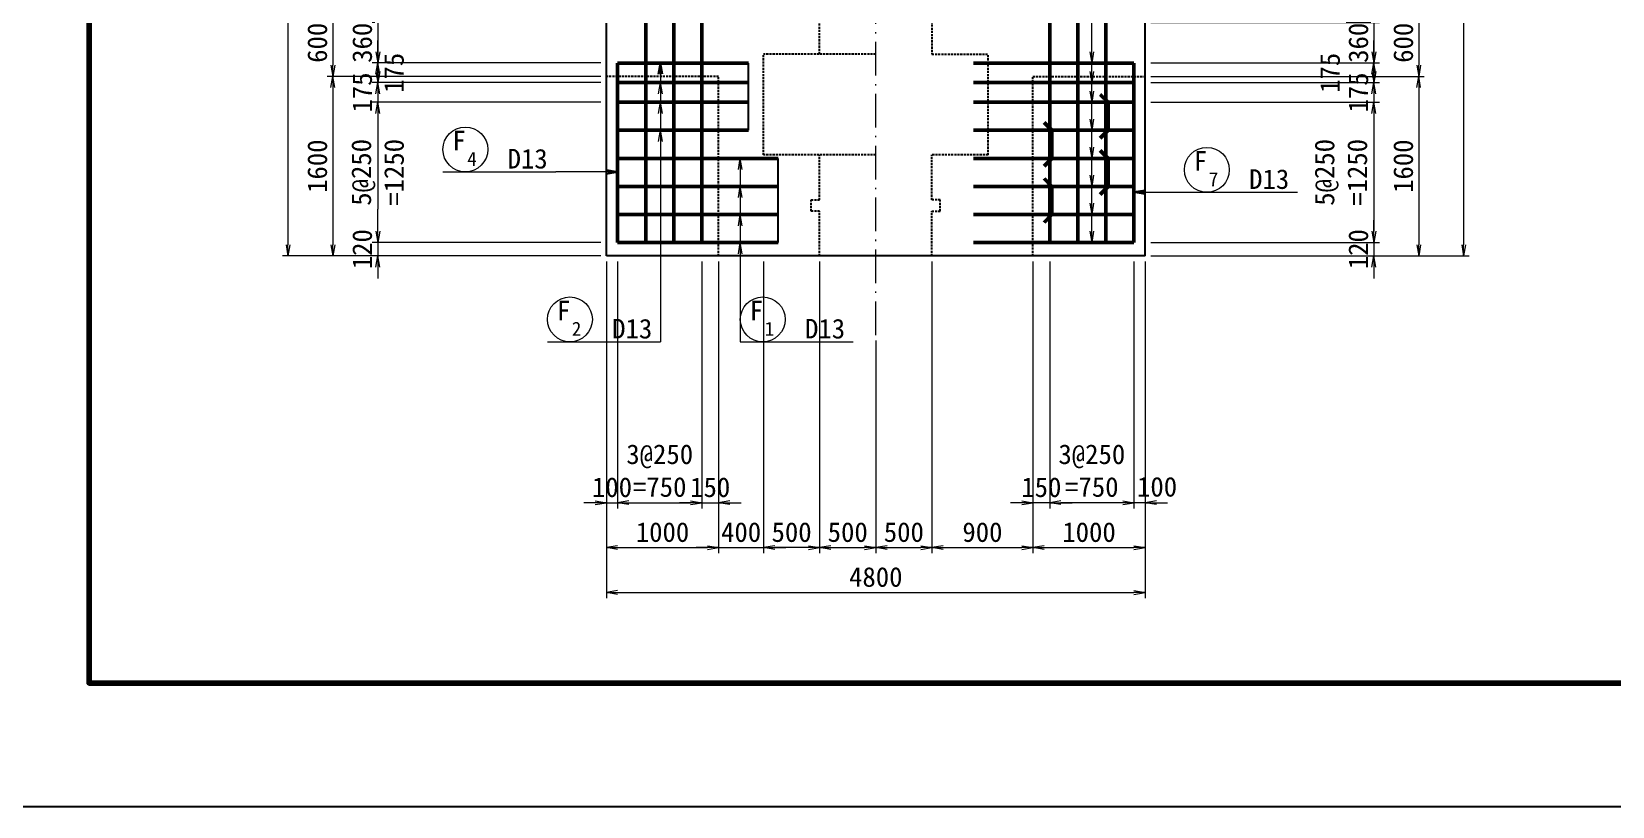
# Model space of a CAD drawing. Header units: millimetres. Extents: x 169470 to 758170, y -17820 to 11880.
# Drawn here: x 422282 to 436366, y -17820 to -10913 of the extents above; entities that cross this region are included whole.
import ezdxf
from ezdxf.enums import TextEntityAlignment as Align

# ---------------------------------------------------------------- set-up
doc = ezdxf.new("R2010")
doc.units = ezdxf.units.MM
doc.header["$LTSCALE"] = 50
doc.header["$PDSIZE"] = 300
doc.linetypes.add('DASHED2', pattern=[0.375, 0.25, -0.125])
doc.linetypes.add('SXF_一点短鎖線', pattern=[9.25, 6, -1.5, 0.25, -1.5])
doc.layers.get('Defpoints').update_dxf_attribs({"color": 151})
for name, color, linetype, lineweight in [('D-BMK', 2, 'SXF_一点短鎖線', 13), ('D-STR', 1, 'Continuous', 25), ('D-STR-DIM', 7, 'Continuous', 13), ('D-STR-HTXT', 7, 'Continuous', 13), ('D-STR-STR1', 2, 'Continuous', 50), ('D-STR-STR3', 4, 'Continuous', 50), ('D-STR-TXT', 7, 'Continuous', 13), ('D-TTL', 2, 'Continuous', 140)]:
    doc.layers.add(name, color=color, linetype=linetype, lineweight=lineweight)
doc.styles.add('YOKO_GOTHIC', font='MS Gothic.ttf')
doc.dimstyles.new('S50', dxfattribs={"dimscale": 50, "dimtxt": 3.5, "dimasz": 2, "dimexe": 1, "dimexo": 1, "dimgap": 1, "dimtad": 1, "dimdec": 0, "dimzin": 1, "dimdsep": 46, "dimtxsty": 'YOKO_GOTHIC', "dimblk": 'OPEN', "dimcen": 0, "dimclrd": 256, "dimclre": 256, "dimclrt": 256, "dimaunit": 1, "dimadec": 3, "dimazin": 0, "dimtfac": 1, "dimtdec": 0, "dimtix": 1, "dimtmove": 2, "dimatfit": 3, "dimldrblk": 'OPEN', "dimfxl": 1, "dimlwd": -1, "dimlwe": -1, "dimarcsym": 2})

# ---------------------------------------------------------------- blocks, each defined once
blk = doc.blocks.new('_Open')
at = {"color": 0, "linetype": 'ByBlock', "lineweight": -2}
for p, q in [((-1, 0.17), (0, 0)), ((-1, -0.17), (0, 0)), ((0, 0), (-1, 0))]:
    blk.add_line(p, q, dxfattribs=at)
blk = doc.blocks.new('*D4270')
at = {"layer": 'D-STR-DIM', "transparency": 16777216}
for p, q in [((427353, -6013), (424516, -6013)), ((424566, -6113), (424566, -12813)), ((427353, -12913), (424516, -12913))]:
    blk.add_line(p, q, dxfattribs=at)
at = {"layer": 'Defpoints', "color": 0, "transparency": 16777216}
for p in [(427403, -6013), (424566, -12913), (427403, -12913)]:
    blk.add_point(p, dxfattribs=at)
at = {"layer": 'D-STR-DIM', "transparency": 16777216, "xscale": 100, "yscale": 100, "zscale": 100}
for p, rotation in [((424566, -6013), 90), ((424566, -12913), 270)]:
    blk.add_blockref('_Open', p, dxfattribs=dict(at, rotation=rotation))
at = {"layer": 'D-STR-DIM', "transparency": 16777216, "insert": (424428, -9463), "char_height": 175, "attachment_point": 5, "rotation": 90, "style": 'YOKO_GOTHIC'}
blk.add_mtext('6900', dxfattribs=at)
blk = doc.blocks.new('*D4272')
at = {"layer": 'D-STR-DIM', "transparency": 16777216}
for p, q in [((427353, -10713), (424916, -10713)), ((424966, -10813), (424966, -11213)), ((427353, -11313), (424916, -11313))]:
    blk.add_line(p, q, dxfattribs=at)
at = {"layer": 'Defpoints', "color": 0, "transparency": 16777216}
for p in [(427403, -10713), (424966, -11313), (427403, -11313)]:
    blk.add_point(p, dxfattribs=at)
at = {"layer": 'D-STR-DIM', "transparency": 16777216, "xscale": 100, "yscale": 100, "zscale": 100}
for p, rotation in [((424966, -10713), 90), ((424966, -11313), 270)]:
    blk.add_blockref('_Open', p, dxfattribs=dict(at, rotation=rotation))
at = {"layer": 'D-STR-DIM', "transparency": 16777216, "insert": (424828, -11013), "char_height": 175, "attachment_point": 5, "rotation": 90, "style": 'YOKO_GOTHIC'}
blk.add_mtext('600', dxfattribs=at)
blk = doc.blocks.new('*D4273')
at = {"layer": 'D-STR-DIM', "transparency": 16777216}
for p, q in [((427353, -11313), (424916, -11313)), ((424966, -11413), (424966, -12813)), ((427353, -12913), (424916, -12913))]:
    blk.add_line(p, q, dxfattribs=at)
at = {"layer": 'Defpoints', "color": 0, "transparency": 16777216}
for p in [(427403, -11313), (424966, -12913), (427403, -12913)]:
    blk.add_point(p, dxfattribs=at)
at = {"layer": 'D-STR-DIM', "transparency": 16777216, "xscale": 100, "yscale": 100, "zscale": 100}
for p, rotation in [((424966, -11313), 90), ((424966, -12913), 270)]:
    blk.add_blockref('_Open', p, dxfattribs=dict(at, rotation=rotation))
at = {"layer": 'D-STR-DIM', "transparency": 16777216, "insert": (424828, -12113), "char_height": 175, "attachment_point": 5, "rotation": 90, "style": 'YOKO_GOTHIC'}
blk.add_mtext('1600', dxfattribs=at)
blk = doc.blocks.new('*D4277')
at = {"layer": 'D-STR-DIM', "transparency": 16777216}
for p, q in [((425366, -10733), (425366, -10633)), ((427353, -10833), (425316, -10833)), ((425366, -10833), (425366, -11193)), ((427353, -11193), (425316, -11193)), ((425366, -11293), (425366, -11393))]:
    blk.add_line(p, q, dxfattribs=at)
at = {"layer": 'Defpoints', "color": 0, "transparency": 16777216}
for p in [(427403, -10833), (425366, -11193), (427403, -11193)]:
    blk.add_point(p, dxfattribs=at)
at = {"layer": 'D-STR-DIM', "transparency": 16777216, "xscale": 100, "yscale": 100, "zscale": 100}
for p, rotation in [((425366, -10833), 270), ((425366, -11193), 90)]:
    blk.add_blockref('_Open', p, dxfattribs=dict(at, rotation=rotation))
at = {"layer": 'D-STR-DIM', "transparency": 16777216, "insert": (425228, -11013), "char_height": 175, "attachment_point": 5, "rotation": 90, "style": 'YOKO_GOTHIC'}
blk.add_mtext('360', dxfattribs=at)
blk = doc.blocks.new('*D4278')
at = {"layer": 'D-STR-DIM', "transparency": 16777216}
for p, q in [((425366, -11093), (425366, -10993)), ((427353, -11193), (425316, -11193)), ((425366, -11193), (425366, -11368)), ((427353, -11368), (425316, -11368)), ((425366, -11468), (425366, -11568))]:
    blk.add_line(p, q, dxfattribs=at)
at = {"layer": 'Defpoints', "color": 0, "transparency": 16777216}
for p in [(427403, -11193), (425366, -11368), (427403, -11368)]:
    blk.add_point(p, dxfattribs=at)
at = {"layer": 'D-STR-DIM', "transparency": 16777216, "xscale": 100, "yscale": 100, "zscale": 100}
for p, rotation in [((425366, -11193), 270), ((425366, -11368), 90)]:
    blk.add_blockref('_Open', p, dxfattribs=dict(at, rotation=rotation))
at = {"layer": 'D-STR-DIM', "transparency": 16777216, "insert": (425511, -11281), "char_height": 175, "attachment_point": 5, "rotation": 90, "style": 'YOKO_GOTHIC'}
blk.add_mtext('175', dxfattribs=at)
blk = doc.blocks.new('*D4279')
at = {"layer": 'D-STR-DIM', "transparency": 16777216}
for p, q in [((425366, -11268), (425366, -11168)), ((427353, -11368), (425316, -11368)), ((425366, -11368), (425366, -11543)), ((427353, -11543), (425316, -11543)), ((425366, -11643), (425366, -11743))]:
    blk.add_line(p, q, dxfattribs=at)
at = {"layer": 'Defpoints', "color": 0, "transparency": 16777216}
for p in [(427403, -11368), (425366, -11543), (427403, -11543)]:
    blk.add_point(p, dxfattribs=at)
at = {"layer": 'D-STR-DIM', "transparency": 16777216, "xscale": 100, "yscale": 100, "zscale": 100}
for p, rotation in [((425366, -11368), 270), ((425366, -11543), 90)]:
    blk.add_blockref('_Open', p, dxfattribs=dict(at, rotation=rotation))
at = {"layer": 'D-STR-DIM', "transparency": 16777216, "insert": (425228, -11456), "char_height": 175, "attachment_point": 5, "rotation": 90, "style": 'YOKO_GOTHIC'}
blk.add_mtext('175', dxfattribs=at)
blk = doc.blocks.new('*D4280')
at = {"layer": 'D-STR-DIM', "transparency": 16777216}
for p, q in [((427353, -11543), (425316, -11543)), ((425366, -11643), (425366, -11841)), ((425366, -12693), (425366, -12495)), ((427353, -12793), (425316, -12793))]:
    blk.add_line(p, q, dxfattribs=at)
at = {"layer": 'Defpoints', "color": 0, "transparency": 16777216}
for p in [(427403, -11543), (425366, -12793), (427403, -12793)]:
    blk.add_point(p, dxfattribs=at)
at = {"layer": 'D-STR-DIM', "transparency": 16777216, "xscale": 100, "yscale": 100, "zscale": 100}
for p, rotation in [((425366, -11543), 90), ((425366, -12793), 270)]:
    blk.add_blockref('_Open', p, dxfattribs=dict(at, rotation=rotation))
at = {"layer": 'D-STR-DIM', "transparency": 16777216, "insert": (425366, -12168), "char_height": 175, "attachment_point": 5, "rotation": 90, "style": 'YOKO_GOTHIC'}
blk.add_mtext('5@250\\P=1250', dxfattribs=at)
blk = doc.blocks.new('*D4281')
at = {"layer": 'D-STR-DIM', "transparency": 16777216}
for p, q in [((425366, -12693), (425366, -12593)), ((427353, -12793), (425316, -12793)), ((425366, -12793), (425366, -12913)), ((427353, -12913), (425316, -12913)), ((425366, -13013), (425366, -13113))]:
    blk.add_line(p, q, dxfattribs=at)
at = {"layer": 'Defpoints', "color": 0, "transparency": 16777216}
for p in [(427403, -12793), (425366, -12913), (427403, -12913)]:
    blk.add_point(p, dxfattribs=at)
at = {"layer": 'D-STR-DIM', "transparency": 16777216, "xscale": 100, "yscale": 100, "zscale": 100}
for p, rotation in [((425366, -12793), 270), ((425366, -12913), 90)]:
    blk.add_blockref('_Open', p, dxfattribs=dict(at, rotation=rotation))
at = {"layer": 'D-STR-DIM', "transparency": 16777216, "insert": (425228, -12853), "char_height": 175, "attachment_point": 5, "rotation": 90, "style": 'YOKO_GOTHIC'}
blk.add_mtext('120', dxfattribs=at)
blk = doc.blocks.new('*D4282')
at = {"layer": 'D-STR-DIM', "transparency": 16777216}
for p, q in [((427403, -12963), (427403, -15563)), ((428403, -12963), (428403, -15563)), ((427503, -15513), (428303, -15513))]:
    blk.add_line(p, q, dxfattribs=at)
at = {"layer": 'Defpoints', "color": 0, "transparency": 16777216}
for p in [(427403, -12913), (428403, -12913), (428403, -15513)]:
    blk.add_point(p, dxfattribs=at)
at = {"layer": 'D-STR-DIM', "transparency": 16777216, "xscale": 100, "yscale": 100, "zscale": 100, "rotation": 180}
blk.add_blockref('_Open', (427403, -15513), dxfattribs=at)
at = {"layer": 'D-STR-DIM', "transparency": 16777216, "xscale": 100, "yscale": 100, "zscale": 100}
blk.add_blockref('_Open', (428403, -15513), dxfattribs=at)
at = {"layer": 'D-STR-DIM', "transparency": 16777216, "insert": (427903, -15376), "char_height": 175, "attachment_point": 5, "style": 'YOKO_GOTHIC'}
blk.add_mtext('1000', dxfattribs=at)
blk = doc.blocks.new('*D4283')
at = {"layer": 'D-STR-DIM', "transparency": 16777216}
for p, q in [((427403, -12963), (427403, -15963)), ((432203, -12963), (432203, -15963)), ((427503, -15913), (432103, -15913))]:
    blk.add_line(p, q, dxfattribs=at)
at = {"layer": 'Defpoints', "color": 0, "transparency": 16777216}
for p in [(427403, -12913), (432203, -12913), (432203, -15913)]:
    blk.add_point(p, dxfattribs=at)
at = {"layer": 'D-STR-DIM', "transparency": 16777216, "xscale": 100, "yscale": 100, "zscale": 100, "rotation": 180}
blk.add_blockref('_Open', (427403, -15913), dxfattribs=at)
at = {"layer": 'D-STR-DIM', "transparency": 16777216, "xscale": 100, "yscale": 100, "zscale": 100}
blk.add_blockref('_Open', (432203, -15913), dxfattribs=at)
at = {"layer": 'D-STR-DIM', "transparency": 16777216, "insert": (429803, -15776), "char_height": 175, "attachment_point": 5, "style": 'YOKO_GOTHIC'}
blk.add_mtext('4800', dxfattribs=at)
blk = doc.blocks.new('*D4284')
at = {"layer": 'D-STR-DIM', "transparency": 16777216}
for p, q in [((431203, -12963), (431203, -15563)), ((432203, -12963), (432203, -15563)), ((431303, -15513), (432103, -15513))]:
    blk.add_line(p, q, dxfattribs=at)
at = {"layer": 'Defpoints', "color": 0, "transparency": 16777216}
for p in [(431203, -12913), (432203, -12913), (432203, -15513)]:
    blk.add_point(p, dxfattribs=at)
at = {"layer": 'D-STR-DIM', "transparency": 16777216, "xscale": 100, "yscale": 100, "zscale": 100, "rotation": 180}
blk.add_blockref('_Open', (431203, -15513), dxfattribs=at)
at = {"layer": 'D-STR-DIM', "transparency": 16777216, "xscale": 100, "yscale": 100, "zscale": 100}
blk.add_blockref('_Open', (432203, -15513), dxfattribs=at)
at = {"layer": 'D-STR-DIM', "transparency": 16777216, "insert": (431703, -15376), "char_height": 175, "attachment_point": 5, "style": 'YOKO_GOTHIC'}
blk.add_mtext('1000', dxfattribs=at)
blk = doc.blocks.new('*D4285')
at = {"layer": 'D-STR-DIM', "transparency": 16777216}
for p, q in [((428403, -12963), (428403, -15563)), ((428803, -12963), (428803, -15563)), ((428303, -15513), (428203, -15513)), ((428403, -15513), (428803, -15513)), ((428903, -15513), (429003, -15513))]:
    blk.add_line(p, q, dxfattribs=at)
at = {"layer": 'Defpoints', "color": 0, "transparency": 16777216}
for p in [(428403, -12913), (428803, -12913), (428803, -15513)]:
    blk.add_point(p, dxfattribs=at)
at = {"layer": 'D-STR-DIM', "transparency": 16777216, "xscale": 100, "yscale": 100, "zscale": 100}
blk.add_blockref('_Open', (428403, -15513), dxfattribs=at)
at = {"layer": 'D-STR-DIM', "transparency": 16777216, "xscale": 100, "yscale": 100, "zscale": 100, "rotation": 180}
blk.add_blockref('_Open', (428803, -15513), dxfattribs=at)
at = {"layer": 'D-STR-DIM', "transparency": 16777216, "insert": (428603, -15376), "char_height": 175, "attachment_point": 5, "style": 'YOKO_GOTHIC'}
blk.add_mtext('400', dxfattribs=at)
blk = doc.blocks.new('*D4286')
at = {"layer": 'D-STR-DIM', "transparency": 16777216}
for p, q in [((429303, -12963), (429303, -15563)), ((429803, -13668), (429803, -15563)), ((429403, -15513), (429703, -15513))]:
    blk.add_line(p, q, dxfattribs=at)
at = {"layer": 'Defpoints', "color": 0, "transparency": 16777216}
for p in [(429303, -12913), (429803, -13618), (429803, -15513)]:
    blk.add_point(p, dxfattribs=at)
at = {"layer": 'D-STR-DIM', "transparency": 16777216, "xscale": 100, "yscale": 100, "zscale": 100, "rotation": 180}
blk.add_blockref('_Open', (429303, -15513), dxfattribs=at)
at = {"layer": 'D-STR-DIM', "transparency": 16777216, "xscale": 100, "yscale": 100, "zscale": 100}
blk.add_blockref('_Open', (429803, -15513), dxfattribs=at)
at = {"layer": 'D-STR-DIM', "transparency": 16777216, "insert": (429553, -15376), "char_height": 175, "attachment_point": 5, "style": 'YOKO_GOTHIC'}
blk.add_mtext('500', dxfattribs=at)
blk = doc.blocks.new('*D4287')
at = {"layer": 'D-STR-DIM', "transparency": 16777216}
for p, q in [((430303, -12963), (430303, -15563)), ((431203, -12963), (431203, -15563)), ((430403, -15513), (431103, -15513))]:
    blk.add_line(p, q, dxfattribs=at)
at = {"layer": 'Defpoints', "color": 0, "transparency": 16777216}
for p in [(430303, -12913), (431203, -12913), (431203, -15513)]:
    blk.add_point(p, dxfattribs=at)
at = {"layer": 'D-STR-DIM', "transparency": 16777216, "xscale": 100, "yscale": 100, "zscale": 100, "rotation": 180}
blk.add_blockref('_Open', (430303, -15513), dxfattribs=at)
at = {"layer": 'D-STR-DIM', "transparency": 16777216, "xscale": 100, "yscale": 100, "zscale": 100}
blk.add_blockref('_Open', (431203, -15513), dxfattribs=at)
at = {"layer": 'D-STR-DIM', "transparency": 16777216, "insert": (430753, -15376), "char_height": 175, "attachment_point": 5, "style": 'YOKO_GOTHIC'}
blk.add_mtext('900', dxfattribs=at)
blk = doc.blocks.new('*D4288')
at = {"layer": 'D-STR-DIM', "transparency": 16777216}
for p, q in [((427403, -12963), (427403, -15163)), ((427503, -12963), (427503, -15163)), ((427303, -15113), (427203, -15113)), ((427403, -15113), (427503, -15113)), ((427603, -15113), (427703, -15113))]:
    blk.add_line(p, q, dxfattribs=at)
at = {"layer": 'Defpoints', "color": 0, "transparency": 16777216}
for p in [(427403, -12913), (427503, -12913), (427503, -15113)]:
    blk.add_point(p, dxfattribs=at)
at = {"layer": 'D-STR-DIM', "transparency": 16777216, "xscale": 100, "yscale": 100, "zscale": 100}
blk.add_blockref('_Open', (427403, -15113), dxfattribs=at)
at = {"layer": 'D-STR-DIM', "transparency": 16777216, "xscale": 100, "yscale": 100, "zscale": 100, "rotation": 180}
blk.add_blockref('_Open', (427503, -15113), dxfattribs=at)
at = {"layer": 'D-STR-DIM', "transparency": 16777216, "insert": (427453, -14976), "char_height": 175, "attachment_point": 5, "style": 'YOKO_GOTHIC'}
blk.add_mtext('100', dxfattribs=at)
blk = doc.blocks.new('*D4289')
at = {"layer": 'D-STR-DIM', "transparency": 16777216}
for p, q in [((428253, -12963), (428253, -15163)), ((428403, -12963), (428403, -15163)), ((428153, -15113), (428053, -15113)), ((428253, -15113), (428403, -15113)), ((428503, -15113), (428603, -15113))]:
    blk.add_line(p, q, dxfattribs=at)
at = {"layer": 'Defpoints', "color": 0, "transparency": 16777216}
for p in [(428253, -12913), (428403, -12913), (428403, -15113)]:
    blk.add_point(p, dxfattribs=at)
at = {"layer": 'D-STR-DIM', "transparency": 16777216, "xscale": 100, "yscale": 100, "zscale": 100}
blk.add_blockref('_Open', (428253, -15113), dxfattribs=at)
at = {"layer": 'D-STR-DIM', "transparency": 16777216, "xscale": 100, "yscale": 100, "zscale": 100, "rotation": 180}
blk.add_blockref('_Open', (428403, -15113), dxfattribs=at)
at = {"layer": 'D-STR-DIM', "transparency": 16777216, "insert": (428328, -14976), "char_height": 175, "attachment_point": 5, "style": 'YOKO_GOTHIC'}
blk.add_mtext('150', dxfattribs=at)
blk = doc.blocks.new('*D4290')
at = {"layer": 'D-STR-DIM', "transparency": 16777216}
for p, q in [((427503, -12963), (427503, -15163)), ((428253, -12963), (428253, -15163)), ((427603, -15113), (428153, -15113))]:
    blk.add_line(p, q, dxfattribs=at)
at = {"layer": 'Defpoints', "color": 0, "transparency": 16777216}
for p in [(427503, -12913), (428253, -12913), (428253, -15113)]:
    blk.add_point(p, dxfattribs=at)
at = {"layer": 'D-STR-DIM', "transparency": 16777216, "xscale": 100, "yscale": 100, "zscale": 100, "rotation": 180}
blk.add_blockref('_Open', (427503, -15113), dxfattribs=at)
at = {"layer": 'D-STR-DIM', "transparency": 16777216, "xscale": 100, "yscale": 100, "zscale": 100}
blk.add_blockref('_Open', (428253, -15113), dxfattribs=at)
at = {"layer": 'D-STR-DIM', "transparency": 16777216, "insert": (427878, -14828), "char_height": 175, "attachment_point": 5, "style": 'YOKO_GOTHIC'}
blk.add_mtext('3@250\\P=750', dxfattribs=at)
blk = doc.blocks.new('*D4291')
at = {"layer": 'D-STR-DIM', "transparency": 16777216}
for p, q in [((432103, -12963), (432103, -15163)), ((432203, -12963), (432203, -15163)), ((432003, -15113), (431903, -15113)), ((432203, -15113), (432103, -15113)), ((432303, -15113), (432403, -15113))]:
    blk.add_line(p, q, dxfattribs=at)
at = {"layer": 'Defpoints', "color": 0, "transparency": 16777216}
for p in [(432103, -12913), (432203, -12913), (432103, -15113)]:
    blk.add_point(p, dxfattribs=at)
at = {"layer": 'D-STR-DIM', "transparency": 16777216, "xscale": 100, "yscale": 100, "zscale": 100}
blk.add_blockref('_Open', (432103, -15113), dxfattribs=at)
at = {"layer": 'D-STR-DIM', "transparency": 16777216, "xscale": 100, "yscale": 100, "zscale": 100, "rotation": 180}
blk.add_blockref('_Open', (432203, -15113), dxfattribs=at)
at = {"layer": 'D-STR-DIM', "transparency": 16777216, "insert": (432309, -14972), "char_height": 175, "attachment_point": 5, "style": 'YOKO_GOTHIC'}
blk.add_mtext('100', dxfattribs=at)
blk = doc.blocks.new('*D4292')
at = {"layer": 'D-STR-DIM', "transparency": 16777216}
for p, q in [((431203, -12963), (431203, -15163)), ((431353, -12963), (431353, -15163)), ((431103, -15113), (431003, -15113)), ((431353, -15113), (431203, -15113)), ((431453, -15113), (431553, -15113))]:
    blk.add_line(p, q, dxfattribs=at)
at = {"layer": 'Defpoints', "color": 0, "transparency": 16777216}
for p in [(431203, -12913), (431353, -12913), (431203, -15113)]:
    blk.add_point(p, dxfattribs=at)
at = {"layer": 'D-STR-DIM', "transparency": 16777216, "xscale": 100, "yscale": 100, "zscale": 100}
blk.add_blockref('_Open', (431203, -15113), dxfattribs=at)
at = {"layer": 'D-STR-DIM', "transparency": 16777216, "xscale": 100, "yscale": 100, "zscale": 100, "rotation": 180}
blk.add_blockref('_Open', (431353, -15113), dxfattribs=at)
at = {"layer": 'D-STR-DIM', "transparency": 16777216, "insert": (431278, -14976), "char_height": 175, "attachment_point": 5, "style": 'YOKO_GOTHIC'}
blk.add_mtext('150', dxfattribs=at)
blk = doc.blocks.new('*D4293')
at = {"layer": 'D-STR-DIM', "transparency": 16777216}
for p, q in [((431353, -12963), (431353, -15163)), ((432103, -12963), (432103, -15163)), ((432003, -15113), (431453, -15113))]:
    blk.add_line(p, q, dxfattribs=at)
at = {"layer": 'Defpoints', "color": 0, "transparency": 16777216}
for p in [(431353, -12913), (432103, -12913), (431353, -15113)]:
    blk.add_point(p, dxfattribs=at)
at = {"layer": 'D-STR-DIM', "transparency": 16777216, "xscale": 100, "yscale": 100, "zscale": 100, "rotation": 180}
blk.add_blockref('_Open', (431353, -15113), dxfattribs=at)
at = {"layer": 'D-STR-DIM', "transparency": 16777216, "xscale": 100, "yscale": 100, "zscale": 100}
blk.add_blockref('_Open', (432103, -15113), dxfattribs=at)
at = {"layer": 'D-STR-DIM', "transparency": 16777216, "insert": (431728, -14828), "char_height": 175, "attachment_point": 5, "style": 'YOKO_GOTHIC'}
blk.add_mtext('3@250\\P=750', dxfattribs=at)
blk = doc.blocks.new('*D4294')
at = {"layer": 'D-STR-DIM', "transparency": 16777216}
for p, q in [((428803, -12963), (428803, -15563)), ((429303, -12963), (429303, -15563)), ((429203, -15513), (428903, -15513))]:
    blk.add_line(p, q, dxfattribs=at)
at = {"layer": 'Defpoints', "color": 0, "transparency": 16777216}
for p in [(428803, -12913), (429303, -12913), (428803, -15513)]:
    blk.add_point(p, dxfattribs=at)
at = {"layer": 'D-STR-DIM', "transparency": 16777216, "xscale": 100, "yscale": 100, "zscale": 100, "rotation": 180}
blk.add_blockref('_Open', (428803, -15513), dxfattribs=at)
at = {"layer": 'D-STR-DIM', "transparency": 16777216, "xscale": 100, "yscale": 100, "zscale": 100}
blk.add_blockref('_Open', (429303, -15513), dxfattribs=at)
at = {"layer": 'D-STR-DIM', "transparency": 16777216, "insert": (429053, -15376), "char_height": 175, "attachment_point": 5, "style": 'YOKO_GOTHIC'}
blk.add_mtext('500', dxfattribs=at)
blk = doc.blocks.new('*D4743')
at = {"layer": 'D-STR-DIM', "transparency": 16777216}
for p, q in [((430303, -12963), (430303, -15563)), ((429803, -13668), (429803, -15563)), ((429903, -15513), (430203, -15513))]:
    blk.add_line(p, q, dxfattribs=at)
at = {"layer": 'Defpoints', "color": 0, "transparency": 16777216}
for p in [(430303, -12913), (429803, -13618), (430303, -15513)]:
    blk.add_point(p, dxfattribs=at)
at = {"layer": 'D-STR-DIM', "transparency": 16777216, "xscale": 100, "yscale": 100, "zscale": 100, "rotation": 180}
blk.add_blockref('_Open', (429803, -15513), dxfattribs=at)
at = {"layer": 'D-STR-DIM', "transparency": 16777216, "xscale": 100, "yscale": 100, "zscale": 100}
blk.add_blockref('_Open', (430303, -15513), dxfattribs=at)
at = {"layer": 'D-STR-DIM', "transparency": 16777216, "insert": (430053, -15376), "char_height": 175, "attachment_point": 5, "style": 'YOKO_GOTHIC'}
blk.add_mtext('500', dxfattribs=at)
blk = doc.blocks.new('*D4295')
at = {"layer": 'D-STR-DIM', "transparency": 16777216}
for p, q in [((432253, -6013), (435090, -6013)), ((435040, -6113), (435040, -12813)), ((432253, -12913), (435090, -12913))]:
    blk.add_line(p, q, dxfattribs=at)
at = {"layer": 'Defpoints', "color": 0, "transparency": 16777216}
for p in [(432203, -6013), (432203, -12913), (435040, -12913)]:
    blk.add_point(p, dxfattribs=at)
at = {"layer": 'D-STR-DIM', "transparency": 16777216, "xscale": 100, "yscale": 100, "zscale": 100}
for p, rotation in [((435040, -6013), 90), ((435040, -12913), 270)]:
    blk.add_blockref('_Open', p, dxfattribs=dict(at, rotation=rotation))
at = {"layer": 'D-STR-DIM', "transparency": 16777216, "insert": (434903, -9463), "char_height": 175, "attachment_point": 5, "rotation": 90, "style": 'YOKO_GOTHIC'}
blk.add_mtext('6900', dxfattribs=at)
blk = doc.blocks.new('*D4297')
at = {"layer": 'D-STR-DIM', "transparency": 16777216}
for p, q in [((432253, -10713), (434690, -10713)), ((434640, -10813), (434640, -11213)), ((432253, -11313), (434690, -11313))]:
    blk.add_line(p, q, dxfattribs=at)
at = {"layer": 'Defpoints', "color": 0, "transparency": 16777216}
for p in [(432203, -10713), (432203, -11313), (434640, -11313)]:
    blk.add_point(p, dxfattribs=at)
at = {"layer": 'D-STR-DIM', "transparency": 16777216, "xscale": 100, "yscale": 100, "zscale": 100}
for p, rotation in [((434640, -10713), 90), ((434640, -11313), 270)]:
    blk.add_blockref('_Open', p, dxfattribs=dict(at, rotation=rotation))
at = {"layer": 'D-STR-DIM', "transparency": 16777216, "insert": (434503, -11013), "char_height": 175, "attachment_point": 5, "rotation": 90, "style": 'YOKO_GOTHIC'}
blk.add_mtext('600', dxfattribs=at)
blk = doc.blocks.new('*D4298')
at = {"layer": 'D-STR-DIM', "transparency": 16777216}
for p, q in [((432253, -11313), (434690, -11313)), ((434640, -11413), (434640, -12813)), ((432253, -12913), (434690, -12913))]:
    blk.add_line(p, q, dxfattribs=at)
at = {"layer": 'Defpoints', "color": 0, "transparency": 16777216}
for p in [(432203, -11313), (432203, -12913), (434640, -12913)]:
    blk.add_point(p, dxfattribs=at)
at = {"layer": 'D-STR-DIM', "transparency": 16777216, "xscale": 100, "yscale": 100, "zscale": 100}
for p, rotation in [((434640, -11313), 90), ((434640, -12913), 270)]:
    blk.add_blockref('_Open', p, dxfattribs=dict(at, rotation=rotation))
at = {"layer": 'D-STR-DIM', "transparency": 16777216, "insert": (434503, -12113), "char_height": 175, "attachment_point": 5, "rotation": 90, "style": 'YOKO_GOTHIC'}
blk.add_mtext('1600', dxfattribs=at)
blk = doc.blocks.new('*D4302')
at = {"layer": 'D-STR-DIM', "transparency": 16777216}
for p, q in [((434240, -10733), (434240, -10633)), ((432253, -10833), (434290, -10833)), ((434240, -10833), (434240, -11193)), ((432253, -11193), (434290, -11193)), ((434240, -11293), (434240, -11393))]:
    blk.add_line(p, q, dxfattribs=at)
at = {"layer": 'Defpoints', "color": 0, "transparency": 16777216}
for p in [(432203, -10833), (432203, -11193), (434240, -11193)]:
    blk.add_point(p, dxfattribs=at)
at = {"layer": 'D-STR-DIM', "transparency": 16777216, "xscale": 100, "yscale": 100, "zscale": 100}
for p, rotation in [((434240, -10833), 270), ((434240, -11193), 90)]:
    blk.add_blockref('_Open', p, dxfattribs=dict(at, rotation=rotation))
at = {"layer": 'D-STR-DIM', "transparency": 16777216, "insert": (434103, -11013), "char_height": 175, "attachment_point": 5, "rotation": 90, "style": 'YOKO_GOTHIC'}
blk.add_mtext('360', dxfattribs=at)
blk = doc.blocks.new('*D4303')
at = {"layer": 'D-STR-DIM', "transparency": 16777216}
for p, q in [((434240, -11093), (434240, -10993)), ((432253, -11193), (434290, -11193)), ((434240, -11193), (434240, -11368)), ((432253, -11368), (434290, -11368)), ((434240, -11468), (434240, -11568))]:
    blk.add_line(p, q, dxfattribs=at)
at = {"layer": 'Defpoints', "color": 0, "transparency": 16777216}
for p in [(432203, -11193), (432203, -11368), (434240, -11368)]:
    blk.add_point(p, dxfattribs=at)
at = {"layer": 'D-STR-DIM', "transparency": 16777216, "xscale": 100, "yscale": 100, "zscale": 100}
for p, rotation in [((434240, -11193), 270), ((434240, -11368), 90)]:
    blk.add_blockref('_Open', p, dxfattribs=dict(at, rotation=rotation))
at = {"layer": 'D-STR-DIM', "transparency": 16777216, "insert": (433851, -11281), "char_height": 175, "attachment_point": 5, "rotation": 90, "style": 'YOKO_GOTHIC'}
blk.add_mtext('175', dxfattribs=at)
blk = doc.blocks.new('*D4304')
at = {"layer": 'D-STR-DIM', "transparency": 16777216}
for p, q in [((434240, -11268), (434240, -11168)), ((432253, -11368), (434290, -11368)), ((434240, -11368), (434240, -11543)), ((432253, -11543), (434290, -11543)), ((434240, -11643), (434240, -11743))]:
    blk.add_line(p, q, dxfattribs=at)
at = {"layer": 'Defpoints', "color": 0, "transparency": 16777216}
for p in [(432203, -11368), (432203, -11543), (434240, -11543)]:
    blk.add_point(p, dxfattribs=at)
at = {"layer": 'D-STR-DIM', "transparency": 16777216, "xscale": 100, "yscale": 100, "zscale": 100}
for p, rotation in [((434240, -11368), 270), ((434240, -11543), 90)]:
    blk.add_blockref('_Open', p, dxfattribs=dict(at, rotation=rotation))
at = {"layer": 'D-STR-DIM', "transparency": 16777216, "insert": (434103, -11456), "char_height": 175, "attachment_point": 5, "rotation": 90, "style": 'YOKO_GOTHIC'}
blk.add_mtext('175', dxfattribs=at)
blk = doc.blocks.new('*D4305')
at = {"layer": 'D-STR-DIM', "transparency": 16777216}
for p, q in [((432253, -11543), (434290, -11543)), ((434240, -11643), (434240, -12693)), ((432253, -12793), (434290, -12793))]:
    blk.add_line(p, q, dxfattribs=at)
at = {"layer": 'Defpoints', "color": 0, "transparency": 16777216}
for p in [(432203, -11543), (432203, -12793), (434240, -12793)]:
    blk.add_point(p, dxfattribs=at)
at = {"layer": 'D-STR-DIM', "transparency": 16777216, "xscale": 100, "yscale": 100, "zscale": 100}
for p, rotation in [((434240, -11543), 90), ((434240, -12793), 270)]:
    blk.add_blockref('_Open', p, dxfattribs=dict(at, rotation=rotation))
at = {"layer": 'D-STR-DIM', "transparency": 16777216, "insert": (433948, -12168), "char_height": 175, "attachment_point": 5, "rotation": 90, "style": 'YOKO_GOTHIC'}
blk.add_mtext('5@250\\P=1250', dxfattribs=at)
blk = doc.blocks.new('*D4306')
at = {"layer": 'D-STR-DIM', "transparency": 16777216}
for p, q in [((434240, -12693), (434240, -12593)), ((432253, -12793), (434290, -12793)), ((434240, -12793), (434240, -12913)), ((432253, -12913), (434290, -12913)), ((434240, -13013), (434240, -13113))]:
    blk.add_line(p, q, dxfattribs=at)
at = {"layer": 'Defpoints', "color": 0, "transparency": 16777216}
for p in [(432203, -12793), (432203, -12913), (434240, -12913)]:
    blk.add_point(p, dxfattribs=at)
at = {"layer": 'D-STR-DIM', "transparency": 16777216, "xscale": 100, "yscale": 100, "zscale": 100}
for p, rotation in [((434240, -12793), 270), ((434240, -12913), 90)]:
    blk.add_blockref('_Open', p, dxfattribs=dict(at, rotation=rotation))
at = {"layer": 'D-STR-DIM', "transparency": 16777216, "insert": (434103, -12853), "char_height": 175, "attachment_point": 5, "rotation": 90, "style": 'YOKO_GOTHIC'}
blk.add_mtext('120', dxfattribs=at)

msp = doc.modelspace()

# ---------------------------------------------------------------- linework, layer by layer
at = {"layer": 'D-BMK'}
msp.add_line((429802.86, -13618.06), (429802.86, -5000.51), dxfattribs=at)
at = {"layer": 'D-STR', "linetype": 'DASHED2', "ltscale": 1.5}
for p, q in [((430302.86, -5000.51), (430302.86, -11113.32)), ((429302.86, -11113.32), (429302.86, -10713.32)), ((428802.86, -12013.32), (428802.86, -11113.32)), ((429802.86, -11113.32), (428802.86, -11113.32)), ((430302.86, -11113.32), (430802.86, -11113.32)), ((430802.86, -12013.32), (430802.86, -11113.32)), ((428402.86, -11313.32), (427402.86, -11313.32)), ((428402.86, -12913.32), (428402.86, -11313.32)), ((431202.86, -11313.32), (432202.86, -11313.32)), ((431202.86, -12913.32), (431202.86, -11313.32)), ((429802.86, -12013.32), (428802.86, -12013.32)), ((429302.86, -12413.32), (429302.86, -12013.32)), ((430302.86, -12413.32), (430302.86, -12013.32)), ((430802.86, -12013.32), (430302.86, -12013.32)), ((429227.86, -12513.32), (429227.86, -12413.32)), ((429227.86, -12413.32), (429302.86, -12413.32)), ((429302.86, -12513.32), (429227.86, -12513.32)), ((429302.86, -12913.32), (429302.86, -12513.32)), ((430377.86, -12413.32), (430302.86, -12413.32)), ((430302.86, -12913.32), (430302.86, -12513.32)), ((430302.86, -12513.32), (430377.86, -12513.32)), ((430377.86, -12513.32), (430377.86, -12413.32))]:
    msp.add_line(p, q, dxfattribs=at)
at = {"layer": 'D-STR'}
for p, q in [((427402.86, -12913.32), (427402.86, -6013.02)), ((432202.86, -12913.32), (432202.86, -6013.02)), ((432202.86, -12913.32), (427402.86, -12913.32))]:
    msp.add_line(p, q, dxfattribs=at)
at = {"layer": 'D-STR-DIM'}
for p, q in [((425365.65, -11841.16), (425365.65, -12495.47)), ((434240.06, -11841.16), (434240.06, -12495.47))]:
    msp.add_line(p, q, dxfattribs=at)
at = {"layer": 'D-STR-HTXT'}
for p, q in [((431727.06, -12793.32), (431727.06, -5289.06)), ((425946.29, -12163.83), (426952.86, -12163.83)), ((432552.86, -12345.6), (433559.42, -12345.6)), ((426877.9, -13678.83), (427884.47, -13678.83))]:
    msp.add_line(p, q, dxfattribs=at)
msp.add_lwpolyline([(428596.03, -12143.32), (428596.03, -13678.83), (429602.6, -13678.83)], dxfattribs=at)
for centre in [(426146.29, -11963.83), (432752.86, -12145.6), (427077.9, -13478.83), (428796.03, -13478.83)]:
    msp.add_circle(centre, 200, dxfattribs=at)
at = {"layer": 'D-STR-STR1'}
for p, q in [((427752.86, -12793.32), (427752.86, -6133.02)), ((428002.86, -12793.32), (428002.86, -6133.02)), ((428252.86, -12793.32), (428252.86, -6133.02)), ((431352.86, -12793.32), (431352.86, -6133.02)), ((431602.86, -12793.32), (431602.86, -6133.02)), ((431852.86, -12793.32), (431852.86, -6133.02)), ((427502.86, -12793.32), (427502.86, -11193.32)), ((427502.86, -11193.32), (428669.86, -11193.32)), ((432102.86, -11193.32), (430672.86, -11193.32)), ((432102.86, -12793.32), (432102.86, -11193.32)), ((427502.86, -11368.32), (428669.86, -11368.32)), ((432102.86, -11368.32), (430672.86, -11368.32)), ((427502.86, -11543.32), (428669.86, -11543.32)), ((432102.86, -11543.32), (430672.86, -11543.32)), ((427502.86, -11793.32), (428669.86, -11793.32)), ((432102.86, -11793.32), (430672.86, -11793.32)), ((427502.86, -12043.32), (428932.86, -12043.32)), ((432102.86, -12043.32), (430672.86, -12043.32)), ((427502.86, -12293.32), (428932.86, -12293.32)), ((432102.86, -12293.32), (430672.86, -12293.32)), ((427502.86, -12543.32), (428932.86, -12543.32)), ((432102.86, -12543.32), (430672.86, -12543.32)), ((427502.86, -12793.32), (428932.86, -12793.32)), ((432102.86, -12793.32), (430672.86, -12793.32))]:
    msp.add_line(p, q, dxfattribs=at)
at = {"layer": 'D-STR-STR3', "lineweight": 50}
for points in [[(431802.15, -11472.61), (431872.86, -11543.32), (431872.86, -11793.32), (431802.15, -11864.03)], [(431302.15, -11722.61), (431372.86, -11793.32), (431372.86, -12043.32), (431302.15, -12114.03)], [(431802.15, -11972.61), (431872.86, -12043.32), (431872.86, -12293.32), (431802.15, -12364.03)], [(431302.15, -12222.61), (431372.86, -12293.32), (431372.86, -12543.32), (431302.15, -12614.03)]]:
    msp.add_lwpolyline(points, dxfattribs=at)
at = {"layer": 'D-TTL'}
msp.add_lwpolyline([(422794.53, 10780), (422794.53, -16720), (462794.53, -16720), (462794.53, 10780)], close=True, dxfattribs=at)
at = {"layer": 'Defpoints'}
for p, q in [((428669.86, -11793.32), (428669.86, -11193.32)), ((428932.86, -12793.32), (428932.86, -12043.32))]:
    msp.add_line(p, q, dxfattribs=at)
at = {"layer": 'Defpoints', "color": 1}
msp.add_lwpolyline([(421769.53, 11880), (421769.53, -17820), (463819.53, -17820), (463819.53, 11880)], close=True, dxfattribs=at)

# ---------------------------------------------------------------- block references
at = {"layer": 'D-STR-HTXT', "xscale": 100, "yscale": 100, "zscale": 100}
for p, rotation in [((431727.06, -11193.32), 270), ((427884.47, -11368.32), 89.99999999999999), ((431727.06, -11368.32), 270), ((427884.47, -11543.32), 89.99999999999999), ((431727.06, -11543.32), 270), ((427884.47, -11793.32), 89.99999999999999), ((431727.06, -11793.32), 270), ((431727.06, -12043.32), 270), ((428596.03, -12043.32), 90), ((431727.06, -12293.32), 270), ((428596.03, -12293.32), 89.99999999999999), ((431727.06, -12543.32), 270), ((428596.03, -12543.32), 89.99999999999999), ((428596.03, -12793.32), 89.99999999999999), ((431727.06, -12793.32), 270)]:
    msp.add_blockref('_Open', p, dxfattribs=dict(at, rotation=rotation))

# ---------------------------------------------------------------- texts
at = {"layer": 'D-STR-TXT', "style": 'YOKO_GOTHIC'}
for s, height, p in [('F', 175, (426090.02, -11972.14)), ('4', 125, (426205.68, -12109.95)), ('F', 175, (432696.58, -12153.91)), ('7', 125, (432812.24, -12291.71)), ('F', 175, (427021.63, -13487.14)), ('F', 175, (428739.76, -13487.14)), ('2', 125, (427137.29, -13624.95)), ('1', 125, (428855.42, -13624.95))]:
    msp.add_text(s, height=height, dxfattribs=at).set_placement(p, align=Align.CENTER)
for p in [(426522.81, -12133.83), (433129.38, -12315.6), (427454.42, -13648.83), (429172.55, -13648.83)]:
    msp.add_text('D13', height=175, dxfattribs=at).set_placement(p)

# ---------------------------------------------------------------- dimensions: what is measured, and where the dimension line sits
at = {"layer": 'D-STR-DIM'}
for base, p1, p2, picture, middle in [((424565.65, -12913.32), (427402.86, -6013.02), (427402.86, -12913.32), '*D4270', (424428.15, -9463.17)), ((435040.06, -12913.32), (432202.86, -6013.02), (432202.86, -12913.32), '*D4295', (434902.56, -9463.17)), ((425365.65, -11193.32), (427402.86, -10833.32), (427402.86, -11193.32), '*D4277', (425228.15, -11013.32)), ((434240.06, -11193.32), (432202.86, -10833.32), (432202.86, -11193.32), '*D4302', (434102.56, -11013.32)), ((424965.65, -11313.32), (427402.86, -10713.32), (427402.86, -11313.32), '*D4272', (424828.15, -11013.32)), ((434640.06, -11313.32), (432202.86, -10713.32), (432202.86, -11313.32), '*D4297', (434502.56, -11013.32)), ((425365.65, -11543.32), (427402.86, -11368.32), (427402.86, -11543.32), '*D4279', (425228.15, -11455.82)), ((434240.06, -11543.32), (432202.86, -11368.32), (432202.86, -11543.32), '*D4304', (434102.56, -11455.82)), ((424965.65, -12913.32), (427402.86, -11313.32), (427402.86, -12913.32), '*D4273', (424828.15, -12113.32)), ((434640.06, -12913.32), (432202.86, -11313.32), (432202.86, -12913.32), '*D4298', (434502.56, -12113.32)), ((425365.65, -12913.32), (427402.86, -12793.32), (427402.86, -12913.32), '*D4281', (425228.15, -12853.32)), ((434240.06, -12913.32), (432202.86, -12793.32), (432202.86, -12913.32), '*D4306', (434102.56, -12853.32))]:
    dim = msp.add_linear_dim(base=base, p1=p1, p2=p2, angle=270, dimstyle='S50', override={"dimtxsty": 'YOKO_GOTHIC'}, dxfattribs=at)
    dim.commit()
    dim.dimension.update_dxf_attribs({"geometry": picture, "text_midpoint": middle})
dim = msp.add_linear_dim(base=(425365.65, -11368.32), p1=(427402.86, -11193.32), p2=(427402.86, -11368.32), angle=270, dimstyle='S50', override={"dimtxsty": 'YOKO_GOTHIC'}, dxfattribs=at)
dim.commit()
dim.dimension.update_dxf_attribs({"geometry": '*D4278', "text_midpoint": (425510.98, -11280.82), "dimtype": 160})
for base, p1, p2, angle, picture, middle in [((434240.06, -11368.32), (432202.86, -11193.32), (432202.86, -11368.32), 270, '*D4303', (433851.33, -11280.82)), ((432102.86, -15113.32), (432202.86, -12913.32), (432102.86, -12913.32), 180, '*D4291', (432308.57, -14972.32))]:
    dim = msp.add_linear_dim(base=base, p1=p1, p2=p2, angle=angle, dimstyle='S50', dxfattribs=at)
    dim.commit()
    dim.dimension.update_dxf_attribs({"geometry": picture, "text_midpoint": middle, "dimtype": 160})
for base, p1, p2, picture, middle in [((425365.65, -12793.32), (427402.86, -11543.32), (427402.86, -12793.32), '*D4280', (425365.65, -12168.32)), ((434240.06, -12793.32), (432202.86, -11543.32), (432202.86, -12793.32), '*D4305', (433948.12, -12168.32))]:
    dim = msp.add_linear_dim(base=base, p1=p1, p2=p2, angle=270, text='5@250\\P=<>', dimstyle='S50', override={"dimtxsty": 'YOKO_GOTHIC'}, dxfattribs=at)
    dim.commit()
    dim.dimension.update_dxf_attribs({"geometry": picture, "text_midpoint": middle, "dimtype": 160})
for base, p1, p2, picture, middle in [((427502.86, -15113.32), (427402.86, -12913.32), (427502.86, -12913.32), '*D4288', (427452.86, -14975.82)), ((428402.86, -15513.32), (427402.86, -12913.32), (428402.86, -12913.32), '*D4282', (427902.86, -15375.82)), ((432202.86, -15913.32), (427402.86, -12913.32), (432202.86, -12913.32), '*D4283', (429802.86, -15775.82)), ((428402.86, -15113.32), (428252.86, -12913.32), (428402.86, -12913.32), '*D4289', (428327.86, -14975.82)), ((428802.86, -15513.32), (428402.86, -12913.32), (428802.86, -12913.32), '*D4285', (428602.86, -15375.82)), ((428802.86, -15513.32), (429302.86, -12913.32), (428802.86, -12913.32), '*D4294', (429052.86, -15375.82)), ((429802.86, -15513.32), (429302.86, -12913.32), (429802.86, -13618.06), '*D4286', (429552.86, -15375.82)), ((430302.86, -15513.32), (429802.86, -13618.06), (430302.86, -12913.32), '*D4743', (430052.86, -15375.82)), ((431202.86, -15513.32), (430302.86, -12913.32), (431202.86, -12913.32), '*D4287', (430752.86, -15375.82)), ((432202.86, -15513.32), (431202.86, -12913.32), (432202.86, -12913.32), '*D4284', (431702.86, -15375.82))]:
    dim = msp.add_linear_dim(base=base, p1=p1, p2=p2, dimstyle='S50', dxfattribs=at)
    dim.commit()
    dim.dimension.update_dxf_attribs({"geometry": picture, "text_midpoint": middle})
dim = msp.add_linear_dim(base=(428252.86, -15113.32), p1=(427502.86, -12913.32), p2=(428252.86, -12913.32), text='3@250\\P=<>', dimstyle='S50', dxfattribs=at)
dim.commit()
dim.dimension.update_dxf_attribs({"geometry": '*D4290', "text_midpoint": (427877.86, -14827.76)})
dim = msp.add_linear_dim(base=(431202.86, -15113.32), p1=(431352.86, -12913.32), p2=(431202.86, -12913.32), angle=180, dimstyle='S50', dxfattribs=at)
dim.commit()
dim.dimension.update_dxf_attribs({"geometry": '*D4292', "text_midpoint": (431277.86, -14975.82)})
dim = msp.add_linear_dim(base=(431352.86, -15113.32), p1=(432102.86, -12913.32), p2=(431352.86, -12913.32), angle=180, text='3@250\\P=<>', dimstyle='S50', dxfattribs=at)
dim.commit()
dim.dimension.update_dxf_attribs({"geometry": '*D4293', "text_midpoint": (431727.86, -14827.76)})

# ---------------------------------------------------------------- leaders
at = {"layer": 'D-STR-HTXT'}
for points in [[(427884.47, -11193.32), (427884.47, -13678.83)], [(427502.86, -12163.83), (426952.86, -12163.83)], [(432102.86, -12345.6), (432552.86, -12345.6)]]:
    msp.add_leader(points, dimstyle='S50', dxfattribs=at)

doc.saveas('drawing.dxf')
